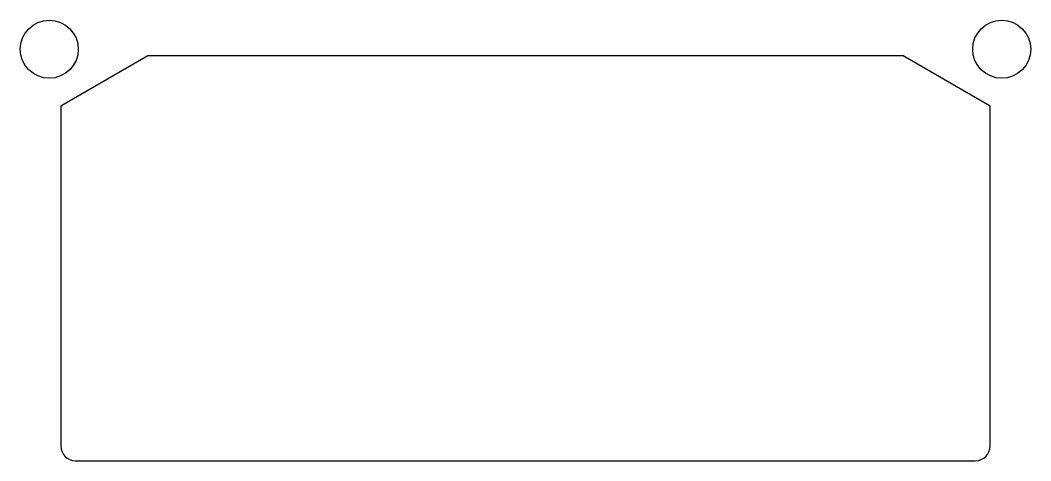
# Model space of a CAD drawing. Header units: millimetres. Extents: x 282.6 to 317.4, y -83.2 to -68.
import ezdxf

# ---------------------------------------------------------------- set-up
doc = ezdxf.new("R2010")
doc.units = ezdxf.units.MM
doc.header["$MEASUREMENT"] = 0

msp = doc.modelspace()

# ---------------------------------------------------------------- linework, layer by layer
msp.add_lwpolyline([(316.0375, -82.67495), (316.0375, -70.95695), (313.0375, -69.22495), (287.0375, -69.22495), (284.0375, -70.95695), (284.0375, -82.67495, 0.41421356), (284.5375, -83.17495), (315.5375, -83.17495, 0.41421239)], format="xyb", close=True)
for centre in [(283.6375, -68.99995), (316.4375, -68.99995)]:
    msp.add_circle(centre, 1)

doc.saveas('drawing.dxf')
